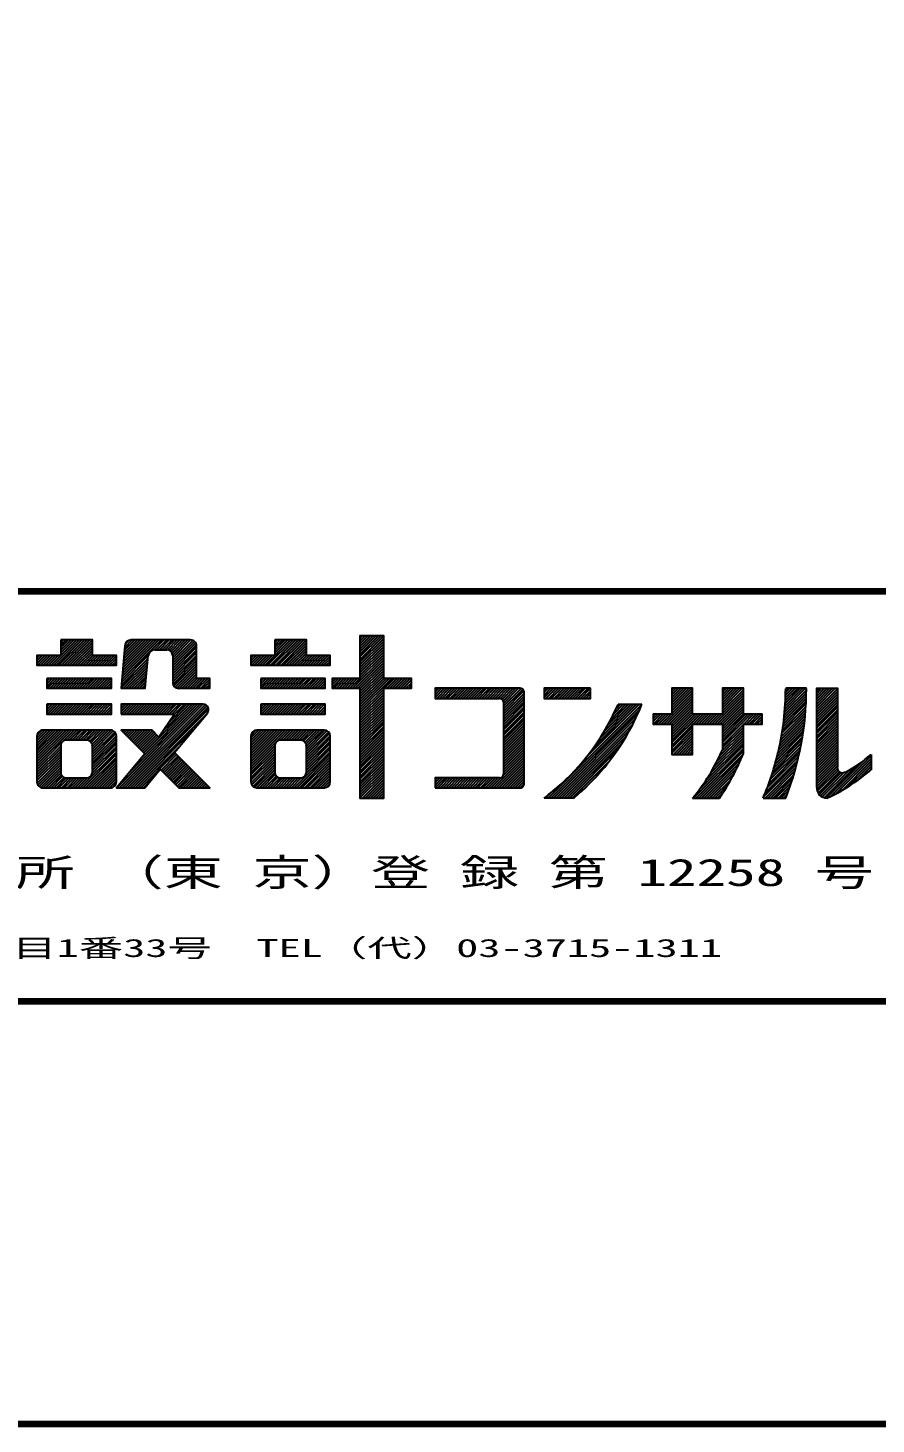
# Model space of a CAD drawing. Header units: millimetres. Extents: x 8300 to 98248, y -10383 to 40000.
# Drawn here: x 85688 to 87042, y 6815 to 9042 of the extents above; entities that cross this region are included whole.
import ezdxf
from ezdxf.enums import TextEntityAlignment as Align

# ---------------------------------------------------------------- set-up
doc = ezdxf.new("R2010")
doc.units = ezdxf.units.MM
doc.header["$LTSCALE"] = 300
doc.layers.add('K他0_その他－１', color=7, linetype='CONTINUOUS')
doc.styles.add('MS Gothic2', font='msgothic.ttc', dxfattribs={"width": 0.6})

# ---------------------------------------------------------------- blocks, each defined once
blk = doc.blocks.new('ZGroup321', base_point=(85632.6, 15724.9))
at = {"layer": 'K他0_その他－１', "color": 150, "linetype": 'Continuous', "lineweight": -3}
for p, q in [((73737.5, 8143.8), (97797.8, 8143.8)), ((85725.3, 8025.2), (85766.2, 8066.1)), ((85729.5, 8025.2), (85770.4, 8066.1)), ((85733.8, 8025.2), (85774.6, 8066.1)), ((85738, 8025.2), (85778.9, 8066.1)), ((85740.7, 8061.8), (85744.9, 8066.1)), ((85740.7, 8057.6), (85749.2, 8066.1)), ((85740.7, 8053.4), (85753.4, 8066.1)), ((85740.7, 8049.1), (85757.7, 8066.1)), ((85740.7, 8044.9), (85761.9, 8066.1)), ((85742.2, 8025.2), (85783.1, 8066.1)), ((85746.5, 8025.2), (85787.4, 8066.1)), ((85750.7, 8025.2), (85791.3, 8065.8)), ((85838.6, 8003), (85901.4, 8065.7)), ((85839, 8007.6), (85897.2, 8065.7)), ((85839.4, 8012.2), (85892.9, 8065.7)), ((85839.8, 8016.8), (85888.7, 8065.7)), ((85840.2, 8021.5), (85884.4, 8065.7)), ((85840.6, 8026.1), (85880.2, 8065.7)), ((85840.9, 8030.7), (85875.9, 8065.7)), ((85841.3, 8035.3), (85871.7, 8065.7)), ((85841.7, 8040), (85867.5, 8065.7)), ((85842.1, 8044.6), (85863.2, 8065.7)), ((85842.5, 8049.2), (85859, 8065.7)), ((85842.9, 8053.8), (85854.7, 8065.7)), ((85843.6, 8058.8), (85850, 8065.2)), ((85948.1, 8065.7), (85853.2, 8065.7)), ((85889.8, 8049.9), (85905.6, 8065.7)), ((85894.1, 8050), (85909.9, 8065.7)), ((85898.4, 8050), (85914.1, 8065.7)), ((85902.6, 8050), (85918.4, 8065.7)), ((85906.9, 8050), (85922.6, 8065.7)), ((85911.1, 8049.9), (85926.9, 8065.7)), ((85914.4, 8049), (85931.1, 8065.7)), ((85916.8, 8047.2), (85935.3, 8065.7)), ((85918.6, 8044.7), (85939.6, 8065.7)), ((85919.5, 8041.4), (85943.8, 8065.7)), ((85919.6, 8037.2), (85948.1, 8065.7)), ((85919.6, 8033), (85951.6, 8065)), ((86066.9, 8025.2), (86107.8, 8066.1)), ((86071.1, 8025.2), (86112, 8066.1)), ((86075.4, 8025.2), (86116.3, 8066.1)), ((86079.6, 8025.2), (86120.5, 8066.1)), ((86082.3, 8061.8), (86086.6, 8066.1)), ((86082.3, 8057.6), (86090.8, 8066.1)), ((86082.3, 8053.4), (86095.1, 8066.1)), ((86082.3, 8049.1), (86099.3, 8066.1)), ((86082.3, 8044.9), (86103.5, 8066.1)), ((86083.9, 8025.2), (86124.8, 8066.1)), ((86088.1, 8025.2), (86129, 8066.1)), ((86092.4, 8025.2), (86133, 8065.8)), ((86218.4, 8034.2), (86256.3, 8072.1)), ((86218.4, 8038.5), (86252.1, 8072.1)), ((86218.4, 8042.7), (86247.8, 8072.1)), ((86218.4, 8046.9), (86243.6, 8072.1)), ((86218.4, 8051.2), (86239.3, 8072.1)), ((86218.4, 8055.4), (86235.1, 8072.1)), ((86218.4, 8059.7), (86230.9, 8072.1)), ((86218.4, 8063.9), (86226.6, 8072.1)), ((86218.4, 8068.2), (86222.4, 8072.1)), ((86218.4, 8030), (86256.3, 8067.8)), ((85755, 8025.2), (85791.3, 8061.6)), ((85759.2, 8025.2), (85791.3, 8057.3)), ((85763.5, 8025.2), (85791.3, 8053.1)), ((85767.7, 8025.2), (85791.3, 8048.8)), ((85771.9, 8025.2), (85791.3, 8044.6)), ((85891.1, 8050), (85910.2, 8050)), ((85919.6, 8028.7), (85954.2, 8063.4)), ((85919.6, 8024.5), (85956.2, 8061.1)), ((85919.6, 8020.2), (85957.3, 8058)), ((85919.6, 8016), (85957.4, 8053.9)), ((85919.6, 8011.8), (85957.4, 8049.6)), ((85919.6, 8007.5), (85957.4, 8045.4)), ((86096.6, 8025.2), (86133, 8061.6)), ((86100.8, 8025.2), (86133, 8057.3)), ((86105.1, 8025.2), (86133, 8053.1)), ((86109.3, 8025.2), (86133, 8048.8)), ((86113.6, 8025.2), (86133, 8044.6)), ((86218.4, 8025.7), (86256.3, 8063.6)), ((86218.4, 8021.5), (86256.3, 8059.4)), ((86218.4, 8017.2), (86256.3, 8055.1)), ((86218.4, 8013), (86256.3, 8050.9)), ((86218.4, 8008.8), (86256.3, 8046.6)), ((86218.4, 8004.5), (86256.3, 8042.4)), ((85702.8, 8028.2), (85715.6, 8041)), ((85702.8, 8032.5), (85711.3, 8041)), ((85702.8, 8036.7), (85707.1, 8041)), ((85702.8, 8040.9), (85702.8, 8041)), ((85704.1, 8025.2), (85719.8, 8041)), ((85708.3, 8025.2), (85724.1, 8041)), ((85712.5, 8025.2), (85728.3, 8041)), ((85716.8, 8025.2), (85732.5, 8041)), ((85721, 8025.2), (85736.8, 8041)), ((85776.2, 8025.2), (85791.9, 8041)), ((85780.4, 8025.2), (85796.2, 8041)), ((85784.7, 8025.2), (85800.4, 8041)), ((85788.9, 8025.2), (85804.7, 8041)), ((85793.2, 8025.2), (85808.9, 8041)), ((85797.4, 8025.2), (85813.2, 8041)), ((85801.6, 8025.2), (85817.4, 8041)), ((85805.9, 8025.2), (85821.6, 8041)), ((85810.1, 8025.2), (85825.9, 8041)), ((85814.4, 8025.2), (85829.6, 8040.4)), ((85818.6, 8025.2), (85829.6, 8036.2)), ((85822.9, 8025.2), (85829.6, 8031.9)), ((85827.1, 8025.2), (85829.6, 8027.7)), ((85837.5, 7989.1), (85879.6, 8031.2)), ((85837.9, 7993.7), (85880.1, 8035.9)), ((85838.3, 7998.3), (85880.6, 8040.6)), ((85841.1, 7988.5), (85879.1, 8026.5)), ((85845.4, 7988.5), (85878.7, 8021.8)), ((85919.6, 8003.3), (85957.4, 8041.1)), ((85919.6, 8040.6), (85919.6, 7997.8)), ((85919.6, 7999), (85957.4, 8036.9)), ((85920, 7995.2), (85957.4, 8032.7)), ((85921.4, 7992.3), (85957.4, 8028.4)), ((85923.5, 7990.2), (85957.4, 8024.2)), ((85926.3, 7988.8), (85957.4, 8019.9)), ((86044.4, 8028.2), (86057.2, 8041)), ((86044.4, 8032.4), (86053, 8041)), ((86044.4, 8036.7), (86048.7, 8041)), ((86044.4, 8040.9), (86044.5, 8041)), ((86045.7, 8025.2), (86061.4, 8041)), ((86049.9, 8025.2), (86065.7, 8041)), ((86054.2, 8025.2), (86069.9, 8041)), ((86058.4, 8025.2), (86074.2, 8041)), ((86062.7, 8025.2), (86078.4, 8041)), ((86117.8, 8025.2), (86133.6, 8041)), ((86122.1, 8025.2), (86137.8, 8041)), ((86126.3, 8025.2), (86142.1, 8041)), ((86130.5, 8025.2), (86146.3, 8041)), ((86134.8, 8025.2), (86150.5, 8041)), ((86139, 8025.2), (86154.8, 8041)), ((86143.3, 8025.2), (86159, 8041)), ((86147.5, 8025.2), (86163.3, 8041)), ((86151.8, 8025.2), (86167.5, 8041)), ((86156, 8025.2), (86170.8, 8040)), ((86160.2, 8025.2), (86170.8, 8035.8)), ((86164.5, 8025.2), (86170.8, 8031.5)), ((86168.7, 8025.2), (86170.8, 8027.3)), ((86206.6, 7988.5), (86256.3, 8038.1)), ((86210.9, 7988.5), (86256.3, 8033.9)), ((86215.1, 7988.5), (86256.3, 8029.7)), ((86218.4, 7987.5), (86256.3, 8025.4)), ((86218.4, 7983.3), (86256.3, 8021.2)), ((85718.6, 8000), (85722.8, 8004.2)), ((85718.6, 7995.7), (85727.1, 8004.2)), ((85718.6, 7991.5), (85731.3, 8004.2)), ((85719.8, 7988.5), (85735.5, 8004.2)), ((85724, 7988.5), (85739.8, 8004.2)), ((85728.3, 7988.5), (85744, 8004.2)), ((85732.5, 7988.5), (85748.3, 8004.2)), ((85736.8, 7988.5), (85752.5, 8004.2)), ((85741, 7988.5), (85756.8, 8004.2)), ((85745.2, 7988.5), (85761, 8004.2)), ((85749.5, 7988.5), (85765.2, 8004.2)), ((85753.7, 7988.5), (85769.5, 8004.2)), ((85758, 7988.5), (85773.7, 8004.2)), ((85762.2, 7988.5), (85778, 8004.2)), ((85766.5, 7988.5), (85782.2, 8004.2)), ((85770.7, 7988.5), (85786.5, 8004.2)), ((85774.9, 7988.5), (85790.7, 8004.2)), ((85779.2, 7988.5), (85794.9, 8004.2)), ((85783.4, 7988.5), (85799.2, 8004.2)), ((85787.7, 7988.5), (85803.4, 8004.2)), ((85791.9, 7988.5), (85807.7, 8004.2)), ((85796.2, 7988.5), (85811.9, 8004.2)), ((85800.4, 7988.5), (85816.1, 8004.2)), ((85804.6, 7988.5), (85820.4, 8004.2)), ((85808.9, 7988.5), (85821.7, 8001.3)), ((85813.1, 7988.5), (85821.7, 7997)), ((85849.6, 7988.5), (85878.2, 8017)), ((85853.9, 7988.5), (85877.7, 8012.3)), ((85858.1, 7988.5), (85877.3, 8007.6)), ((85862.3, 7988.5), (85876.8, 8002.9)), ((85866.6, 7988.5), (85876.3, 7998.2)), ((85930.2, 7988.5), (85957.4, 8015.7)), ((85934.5, 7988.5), (85957.4, 8011.4)), ((85938.7, 7988.5), (85957.4, 8007.2)), ((85942.9, 7988.5), (85958.7, 8004.2)), ((85947.2, 7988.5), (85962.9, 8004.2)), ((85951.4, 7988.5), (85967.2, 8004.2)), ((85955.7, 7988.5), (85971.4, 8004.2)), ((85959.9, 7988.5), (85975.7, 8004.2)), ((85964.2, 7988.5), (85978.8, 8003.1)), ((85968.4, 7988.5), (85978.8, 7998.9)), ((86060.2, 8000), (86064.4, 8004.2)), ((86060.2, 7995.7), (86068.7, 8004.2)), ((86060.2, 7991.5), (86072.9, 8004.2)), ((86061.4, 7988.5), (86077.2, 8004.2)), ((86065.7, 7988.5), (86081.4, 8004.2)), ((86069.9, 7988.5), (86085.7, 8004.2)), ((86074.1, 7988.5), (86089.9, 8004.2)), ((86078.4, 7988.5), (86094.1, 8004.2)), ((86082.6, 7988.5), (86098.4, 8004.2)), ((86086.9, 7988.5), (86102.6, 8004.2)), ((86091.1, 7988.5), (86106.9, 8004.2)), ((86095.4, 7988.5), (86111.1, 8004.2)), ((86099.6, 7988.5), (86115.4, 8004.2)), ((86103.8, 7988.5), (86119.6, 8004.2)), ((86108.1, 7988.5), (86123.8, 8004.2)), ((86112.3, 7988.5), (86128.1, 8004.2)), ((86116.6, 7988.5), (86132.3, 8004.2)), ((86120.8, 7988.5), (86136.6, 8004.2)), ((86125.1, 7988.5), (86140.8, 8004.2)), ((86129.3, 7988.5), (86145.1, 8004.2)), ((86133.5, 7988.5), (86149.3, 8004.2)), ((86137.8, 7988.5), (86153.5, 8004.2)), ((86142, 7988.5), (86157.8, 8004.2)), ((86146.3, 7988.5), (86162, 8004.2)), ((86150.5, 7988.5), (86162.9, 8000.9)), ((86174.2, 7990), (86188.4, 8004.2)), ((86174.2, 7994.2), (86184.2, 8004.2)), ((86174.2, 7998.4), (86180, 8004.2)), ((86174.2, 8002.7), (86175.7, 8004.2)), ((86176.9, 7988.5), (86192.7, 8004.2)), ((86181.2, 7988.5), (86196.9, 8004.2)), ((86185.4, 7988.5), (86201.2, 8004.2)), ((86189.7, 7988.5), (86205.4, 8004.2)), ((86193.9, 7988.5), (86209.7, 8004.2)), ((86198.1, 7988.5), (86213.9, 8004.2)), ((86202.4, 7988.5), (86218.1, 8004.2)), ((86218.4, 7979.1), (86256.3, 8016.9)), ((86218.4, 7974.8), (86256.3, 8012.7)), ((86218.4, 7970.6), (86256.3, 8008.4)), ((86218.4, 7966.3), (86256.3, 8004.2)), ((86218.4, 7962.1), (86260.6, 8004.2)), ((86218.4, 7957.8), (86264.8, 8004.2)), ((86218.4, 7953.6), (86269.1, 8004.2)), ((86257.5, 7988.5), (86273.3, 8004.2)), ((86261.8, 7988.5), (86277.5, 8004.2)), ((86266, 7988.5), (86281.8, 8004.2)), ((86270.3, 7988.5), (86286, 8004.2)), ((86274.5, 7988.5), (86290.3, 8004.2)), ((86278.8, 7988.5), (86294.5, 8004.2)), ((86283, 7988.5), (86298.8, 8004.2)), ((86287.2, 7988.5), (86300.6, 8001.8)), ((86291.5, 7988.5), (86300.6, 7997.5)), ((85817.4, 7988.5), (85821.7, 7992.8)), ((85821.6, 7988.5), (85821.7, 7988.5)), ((85870.8, 7988.5), (85875.8, 7993.5)), ((85875.1, 7988.5), (85875.4, 7988.7)), ((85972.6, 7988.5), (85978.8, 7994.6)), ((85976.9, 7988.5), (85978.8, 7990.4)), ((86154.8, 7988.5), (86162.9, 7996.6)), ((86159, 7988.5), (86162.9, 7992.4)), ((86218.4, 7949.4), (86256.3, 7987.2)), ((86218.4, 7945.1), (86256.3, 7983)), ((86218.4, 7940.9), (86256.3, 7978.8)), ((86295.7, 7988.5), (86300.6, 7993.3)), ((86300, 7988.5), (86300.6, 7989.1)), ((86338.5, 7974.1), (86352.8, 7988.5)), ((86338.5, 7978.3), (86348.6, 7988.5)), ((86338.5, 7982.6), (86344.3, 7988.5)), ((86338.5, 7986.8), (86340.1, 7988.5)), ((86340.9, 7972.3), (86357.1, 7988.5)), ((86345.2, 7972.3), (86361.3, 7988.5)), ((86349.4, 7972.3), (86365.6, 7988.5)), ((86353.7, 7972.3), (86369.8, 7988.5)), ((86357.9, 7972.3), (86374, 7988.5)), ((86362.2, 7972.3), (86378.3, 7988.5)), ((86366.4, 7972.3), (86382.5, 7988.5)), ((86370.6, 7972.3), (86386.8, 7988.5)), ((86374.9, 7972.3), (86391, 7988.5)), ((86379.1, 7972.3), (86395.3, 7988.5)), ((86383.4, 7972.3), (86399.5, 7988.5)), ((86387.6, 7972.3), (86403.7, 7988.5)), ((86391.9, 7972.3), (86408, 7988.5)), ((86396.1, 7972.3), (86412.2, 7988.5)), ((86400.3, 7972.3), (86416.5, 7988.5)), ((86404.6, 7972.3), (86420.7, 7988.5)), ((86408.8, 7972.3), (86425, 7988.5)), ((86413.1, 7972.3), (86429.2, 7988.5)), ((86417.3, 7972.3), (86433.4, 7988.5)), ((86421.6, 7972.3), (86437.7, 7988.5)), ((86425.8, 7972.3), (86441.9, 7988.5)), ((86430, 7972.3), (86446.2, 7988.5)), ((86434.3, 7972.3), (86450.4, 7988.5)), ((86438.5, 7972.3), (86454.7, 7988.5)), ((86442.6, 7972.2), (86458.9, 7988.5)), ((86445.4, 7970.7), (86463.1, 7988.5)), ((86447.2, 7968.2), (86467.4, 7988.5)), ((86447.6, 7964.4), (86471.6, 7988.5)), ((86447.6, 7960.2), (86475.7, 7988.3)), ((86447.6, 7955.9), (86478.5, 7986.8)), ((86447.6, 7951.7), (86480.2, 7984.3)), ((86447.6, 7947.4), (86480.6, 7980.4)), ((86447.6, 7943.2), (86480.6, 7976.2)), ((86480.6, 7836.2), (86480.6, 7982.1)), ((86512.5, 7973.6), (86527.3, 7988.5)), ((86512.5, 7977.8), (86523.1, 7988.5)), ((86512.5, 7982.1), (86518.8, 7988.5)), ((86512.5, 7986.3), (86514.6, 7988.5)), ((86515.4, 7972.3), (86531.6, 7988.5)), ((86519.7, 7972.3), (86535.8, 7988.5)), ((86523.9, 7972.3), (86540, 7988.5)), ((86528.2, 7972.3), (86544.3, 7988.5)), ((86532.4, 7972.3), (86548.5, 7988.5)), ((86536.6, 7972.3), (86552.8, 7988.5)), ((86540.9, 7972.3), (86557, 7988.5)), ((86545.1, 7972.3), (86561.3, 7988.5)), ((86549.4, 7972.3), (86565.5, 7988.5)), ((86553.6, 7972.3), (86569.7, 7988.5)), ((86557.9, 7972.3), (86574, 7988.5)), ((86562.1, 7972.3), (86578.2, 7988.5)), ((86566.3, 7972.3), (86582.5, 7988.5)), ((86570.6, 7972.3), (86586.7, 7988.5)), ((86574.8, 7972.3), (86586.7, 7984.2)), ((86579.1, 7972.3), (86586.7, 7980)), ((86583.3, 7972.3), (86586.7, 7975.7)), ((86703.7, 7931.5), (86749.5, 7977.2)), ((86716.5, 7956.9), (86748, 7988.5)), ((86716.5, 7961.2), (86743.8, 7988.5)), ((86716.5, 7965.4), (86739.5, 7988.5)), ((86716.5, 7969.6), (86735.3, 7988.5)), ((86716.5, 7973.9), (86731, 7988.5)), ((86716.5, 7978.1), (86726.8, 7988.5)), ((86716.5, 7982.4), (86722.6, 7988.5)), ((86716.5, 7986.6), (86718.3, 7988.5)), ((86716.5, 7952.7), (86749.5, 7985.7)), ((86716.5, 7948.4), (86749.5, 7981.4)), ((86784.3, 7931.5), (86830.5, 7977.6)), ((86797.1, 7956.9), (86828.6, 7988.5)), ((86797.1, 7961.2), (86824.4, 7988.5)), ((86797.1, 7965.4), (86820.1, 7988.5)), ((86797.1, 7969.6), (86815.9, 7988.5)), ((86797.1, 7973.9), (86811.6, 7988.5)), ((86797.1, 7978.1), (86807.4, 7988.5)), ((86797.1, 7982.4), (86803.2, 7988.5)), ((86797.1, 7986.6), (86798.9, 7988.5)), ((86797.1, 7952.7), (86830.5, 7986.1)), ((86797.1, 7948.4), (86830.5, 7981.8)), ((86895.4, 7941.2), (86930.8, 7976.7)), ((86895.9, 7946), (86930.9, 7981)), ((86896.3, 7950.6), (86931, 7985.3)), ((86896.7, 7955.3), (86929.9, 7988.5)), ((86897, 7959.8), (86925.6, 7988.5)), ((86897.3, 7964.3), (86921.4, 7988.5)), ((86897.5, 7968.8), (86917.2, 7988.5)), ((86897.7, 7973.2), (86912.9, 7988.5)), ((86897.8, 7977.6), (86908.7, 7988.5)), ((86897.9, 7981.9), (86904.4, 7988.5)), ((86898, 7986.2), (86900.2, 7988.5)), ((86931, 7988.5), (86898, 7988.5)), ((86947.5, 7984.6), (86951.4, 7988.5)), ((86947.5, 7980.3), (86955.6, 7988.5)), ((86947.5, 7976.1), (86959.9, 7988.5)), ((86947.5, 7971.8), (86964.1, 7988.5)), ((86947.5, 7967.6), (86968.3, 7988.5)), ((86947.5, 7963.3), (86972.6, 7988.5)), ((86947.5, 7959.1), (86976.8, 7988.5)), ((86947.5, 7954.9), (86980.5, 7987.9)), ((86947.5, 7950.6), (86980.5, 7983.6)), ((86947.5, 7946.4), (86980.5, 7979.4)), ((86947.5, 7942.1), (86980.5, 7975.1)), ((85718.6, 7958.7), (85722.8, 7963)), ((85718.6, 7954.5), (85727.1, 7963)), ((85718.6, 7950.2), (85731.3, 7963)), ((85719.8, 7947.2), (85735.5, 7963)), ((85724, 7947.2), (85739.8, 7963)), ((85728.3, 7947.2), (85744, 7963)), ((85732.5, 7947.2), (85748.3, 7963)), ((85736.8, 7947.2), (85752.5, 7963)), ((85741, 7947.2), (85756.8, 7963)), ((85745.2, 7947.2), (85761, 7963)), ((85749.5, 7947.2), (85765.2, 7963)), ((85753.7, 7947.2), (85769.5, 7963)), ((85758, 7947.2), (85773.7, 7963)), ((85762.2, 7947.2), (85778, 7963)), ((85766.5, 7947.2), (85782.2, 7963)), ((85770.7, 7947.2), (85786.5, 7963)), ((85774.9, 7947.2), (85790.7, 7963)), ((85779.2, 7947.2), (85794.9, 7963)), ((85783.4, 7947.2), (85799.2, 7963)), ((85787.7, 7947.2), (85803.4, 7963)), ((85791.9, 7947.2), (85807.7, 7963)), ((85796.2, 7947.2), (85811.9, 7963)), ((85800.4, 7947.2), (85816.1, 7963)), ((85804.6, 7947.2), (85820.4, 7963)), ((85808.9, 7947.2), (85821.7, 7960)), ((85813.1, 7947.2), (85821.7, 7955.8)), ((85830.4, 7829.8), (85963.5, 7963)), ((85834.6, 7829.8), (85967.7, 7963)), ((85837.4, 7947.2), (85853.2, 7963)), ((85837.4, 7951.4), (85849, 7963)), ((85837.4, 7955.7), (85844.7, 7963)), ((85837.4, 7959.9), (85840.5, 7963)), ((85838.9, 7829.8), (85971.4, 7962.4)), ((85841.7, 7947.2), (85857.4, 7963)), ((85843.1, 7829.8), (85974.1, 7960.8)), ((85845.9, 7947.2), (85861.7, 7963)), ((85846.9, 7850.6), (85959.3, 7963)), ((85847.4, 7829.8), (85975.9, 7958.4)), ((85850.2, 7947.2), (85865.9, 7963)), ((85851.6, 7829.8), (85976.9, 7955.1)), ((85854.4, 7947.2), (85870.2, 7963)), ((85858.7, 7947.2), (85874.4, 7963)), ((85862.9, 7947.2), (85878.7, 7963)), ((85867.1, 7947.2), (85882.9, 7963)), ((85868.3, 7876.2), (85955, 7963)), ((85871.4, 7947.2), (85887.1, 7963)), ((85873.5, 7885.7), (85950.8, 7963)), ((85875.6, 7947.2), (85891.4, 7963)), ((85879.9, 7947.2), (85895.6, 7963)), ((85884.1, 7947.2), (85899.9, 7963)), ((85888.4, 7947.2), (85904.1, 7963)), ((85892.6, 7947.2), (85908.4, 7963)), ((85896.8, 7947.2), (85912.6, 7963)), ((85901.1, 7947.2), (85916.8, 7963)), ((85903.9, 7920.3), (85946.5, 7963)), ((85905.3, 7947.2), (85921.1, 7963)), ((85909.6, 7947.2), (85925.3, 7963)), ((85912.9, 7933.6), (85942.3, 7963)), ((85913.8, 7947.2), (85929.6, 7963)), ((85918.1, 7947.2), (85933.8, 7963)), ((85922, 7946.9), (85938.1, 7963)), ((86060.2, 7958.7), (86064.4, 7963)), ((86060.2, 7954.5), (86068.7, 7963)), ((86060.2, 7950.2), (86072.9, 7963)), ((86061.4, 7947.2), (86077.2, 7963)), ((86065.7, 7947.2), (86081.4, 7963)), ((86069.9, 7947.2), (86085.7, 7963)), ((86074.1, 7947.2), (86089.9, 7963)), ((86078.4, 7947.2), (86094.1, 7963)), ((86082.6, 7947.2), (86098.4, 7963)), ((86086.9, 7947.2), (86102.6, 7963)), ((86091.1, 7947.2), (86106.9, 7963)), ((86095.4, 7947.2), (86111.1, 7963)), ((86099.6, 7947.2), (86115.4, 7963)), ((86103.8, 7947.2), (86119.6, 7963)), ((86108.1, 7947.2), (86123.8, 7963)), ((86112.3, 7947.2), (86128.1, 7963)), ((86116.6, 7947.2), (86132.3, 7963)), ((86120.8, 7947.2), (86136.6, 7963)), ((86125.1, 7947.2), (86140.8, 7963)), ((86129.3, 7947.2), (86145.1, 7963)), ((86133.5, 7947.2), (86149.3, 7963)), ((86137.8, 7947.2), (86153.5, 7963)), ((86142, 7947.2), (86157.8, 7963)), ((86146.3, 7947.2), (86162, 7963)), ((86150.5, 7947.2), (86162.9, 7959.6)), ((86154.8, 7947.2), (86162.9, 7955.4)), ((86218.4, 7936.6), (86256.3, 7974.5)), ((86218.4, 7932.4), (86256.3, 7970.3)), ((86218.4, 7928.1), (86256.3, 7966)), ((86218.4, 7923.9), (86256.3, 7961.8)), ((86218.4, 7919.7), (86256.3, 7957.5)), ((86218.4, 7915.4), (86256.3, 7953.3)), ((86447.6, 7938.9), (86480.6, 7971.9)), ((86447.6, 7934.7), (86480.6, 7967.7)), ((86447.6, 7966.3), (86447.6, 7852)), ((86447.6, 7930.5), (86480.6, 7963.5)), ((86447.6, 7926.2), (86480.6, 7959.2)), ((86447.6, 7922), (86480.6, 7955)), ((86518.9, 7813.3), (86668.4, 7962.9)), ((86523.1, 7813.3), (86665.5, 7955.7)), ((86579.2, 7877.9), (86664.3, 7963)), ((86592.3, 7895.3), (86660, 7963)), ((86601.3, 7908.5), (86655.8, 7963)), ((86608.4, 7919.8), (86651.6, 7963)), ((86614.2, 7929.8), (86647.3, 7963)), ((86619.2, 7939), (86643.1, 7963)), ((86623.5, 7947.6), (86638.8, 7963)), ((86627.3, 7955.7), (86634.6, 7963)), ((86630.6, 7963), (86668.5, 7963)), ((86708, 7931.5), (86749.5, 7972.9)), ((86712.2, 7931.5), (86749.5, 7968.7)), ((86716.5, 7931.5), (86749.5, 7964.5)), ((86716.5, 7927.2), (86749.5, 7960.2)), ((86716.5, 7923), (86749.5, 7956)), ((86788.6, 7931.5), (86830.5, 7973.3)), ((86792.8, 7931.5), (86830.5, 7969.1)), ((86797.1, 7931.5), (86830.5, 7964.8)), ((86797.1, 7927.2), (86830.5, 7960.6)), ((86797.1, 7923), (86830.5, 7956.4)), ((86892, 7916.7), (86929.8, 7954.4)), ((86892.9, 7921.7), (86930.1, 7959)), ((86893.6, 7926.7), (86930.4, 7963.5)), ((86894.3, 7931.6), (86930.6, 7967.9)), ((86894.9, 7936.5), (86930.7, 7972.3)), ((86947.5, 7937.9), (86980.5, 7970.9)), ((86947.5, 7933.6), (86980.5, 7966.6)), ((86947.5, 7929.4), (86980.5, 7962.4)), ((86947.5, 7925.2), (86980.5, 7958.2)), ((86947.5, 7920.9), (86980.5, 7953.9)), ((85817.4, 7947.2), (85821.7, 7951.5)), ((85821.6, 7947.2), (85821.7, 7947.3)), ((85855.8, 7829.8), (85975, 7949)), ((86159, 7947.2), (86162.9, 7951.2)), ((86218.4, 7911.2), (86256.3, 7949.1)), ((86218.4, 7906.9), (86256.3, 7944.8)), ((86218.4, 7902.7), (86256.3, 7940.6)), ((86218.4, 7898.4), (86256.3, 7936.3)), ((86218.4, 7894.2), (86256.3, 7932.1)), ((86447.6, 7917.7), (86480.6, 7950.7)), ((86447.6, 7913.5), (86480.6, 7946.5)), ((86447.6, 7909.2), (86480.6, 7942.2)), ((86447.6, 7905), (86480.6, 7938)), ((86447.6, 7900.8), (86480.6, 7933.8)), ((86527.4, 7813.3), (86662.2, 7948.1)), ((86531.6, 7813.3), (86658.5, 7940.2)), ((86535.9, 7813.3), (86654.4, 7931.9)), ((86686.5, 7935.4), (86698.3, 7947.2)), ((86686.5, 7939.6), (86694, 7947.2)), ((86686.5, 7943.9), (86689.8, 7947.2)), ((86686.8, 7931.5), (86702.5, 7947.2)), ((86691, 7931.5), (86706.8, 7947.2)), ((86695.2, 7931.5), (86711, 7947.2)), ((86699.5, 7931.5), (86715.2, 7947.2)), ((86716.5, 7918.7), (86749.5, 7951.7)), ((86716.5, 7914.5), (86749.5, 7947.5)), ((86716.5, 7901.8), (86761.9, 7947.2)), ((86716.5, 7906), (86757.7, 7947.2)), ((86716.5, 7910.2), (86753.4, 7947.2)), ((86716.5, 7897.5), (86749.5, 7930.5)), ((86750.4, 7931.5), (86766.2, 7947.2)), ((86754.6, 7931.5), (86770.4, 7947.2)), ((86758.9, 7931.5), (86774.6, 7947.2)), ((86763.1, 7931.5), (86778.9, 7947.2)), ((86767.4, 7931.5), (86783.1, 7947.2)), ((86771.6, 7931.5), (86787.4, 7947.2)), ((86775.9, 7931.5), (86791.6, 7947.2)), ((86780.1, 7931.5), (86795.9, 7947.2)), ((86797.1, 7918.7), (86830.5, 7952.1)), ((86797.1, 7914.5), (86830.5, 7947.9)), ((86797.1, 7910.2), (86834, 7947.2)), ((86797.1, 7906), (86838.3, 7947.2)), ((86797.1, 7901.8), (86842.5, 7947.2)), ((86797.1, 7931.5), (86797.1, 7890.2)), ((86797.1, 7897.5), (86830.5, 7930.9)), ((86831, 7931.5), (86846.8, 7947.2)), ((86835.3, 7931.5), (86851, 7947.2)), ((86839.5, 7931.5), (86855.3, 7947.2)), ((86843.7, 7931.5), (86859.5, 7947.2)), ((86848, 7931.5), (86860.5, 7943.9)), ((86852.2, 7931.5), (86860.5, 7939.7)), ((86856.5, 7931.5), (86860.5, 7935.4)), ((86886.9, 7890.3), (86927.6, 7931)), ((86888.1, 7895.7), (86928.2, 7935.8)), ((86889.2, 7901.1), (86928.6, 7940.5)), ((86890.2, 7906.4), (86929.1, 7945.2)), ((86891.2, 7911.6), (86929.5, 7949.9)), ((86947.5, 7916.7), (86980.5, 7949.7)), ((86947.5, 7912.4), (86980.5, 7945.4)), ((86947.5, 7908.2), (86980.5, 7941.2)), ((86947.5, 7903.9), (86980.5, 7936.9)), ((86947.5, 7899.7), (86980.5, 7932.7)), ((85702.8, 7866.7), (85757.8, 7921.7)), ((85702.8, 7871), (85753.5, 7921.7)), ((85702.8, 7875.2), (85749.3, 7921.7)), ((85702.8, 7879.5), (85745, 7921.7)), ((85702.8, 7883.7), (85740.8, 7921.7)), ((85702.8, 7888), (85736.6, 7921.7)), ((85702.8, 7892.2), (85732.3, 7921.7)), ((85702.8, 7896.4), (85728.1, 7921.7)), ((85702.8, 7900.7), (85723.8, 7921.7)), ((85702.8, 7904.9), (85719.6, 7921.7)), ((85702.8, 7909.2), (85715.4, 7921.7)), ((85702.8, 7912.3), (85702.8, 7839.2)), ((85702.9, 7913.5), (85711, 7921.6)), ((85819.8, 7921.7), (85712.6, 7921.7)), ((85744.3, 7903.9), (85762, 7921.7)), ((85750.5, 7906), (85766.3, 7921.7)), ((85754.8, 7906), (85770.5, 7921.7)), ((85759, 7906), (85774.7, 7921.7)), ((85763.2, 7906), (85779, 7921.7)), ((85767.5, 7906), (85783.2, 7921.7)), ((85771.7, 7906), (85787.5, 7921.7)), ((85776, 7906), (85791.7, 7921.7)), ((85780.2, 7906), (85796, 7921.7)), ((85784.2, 7905.7), (85800.2, 7921.7)), ((85787.1, 7904.4), (85804.4, 7921.7)), ((85789.3, 7902.4), (85808.7, 7921.7)), ((85790.8, 7899.6), (85812.9, 7921.7)), ((85791.3, 7895.8), (85817.2, 7921.7)), ((85791.3, 7891.6), (85821.4, 7921.6)), ((85791.3, 7887.4), (85824.6, 7920.6)), ((85791.3, 7883.1), (85827, 7918.8)), ((85791.3, 7878.9), (85828.7, 7916.3)), ((85791.3, 7874.6), (85829.6, 7912.9)), ((85791.3, 7870.4), (85829.6, 7908.6)), ((85829.6, 7839.2), (85829.6, 7912.3)), ((85839.5, 7919.6), (85841.6, 7921.7)), ((85841.7, 7917.5), (85845.9, 7921.7)), ((85843.8, 7915.4), (85850.1, 7921.7)), ((85845.9, 7913.2), (85854.4, 7921.7)), ((85848, 7911.1), (85858.6, 7921.7)), ((85850.2, 7909), (85862.9, 7921.7)), ((85852.3, 7906.9), (85867.1, 7921.7)), ((85854.4, 7904.8), (85871.3, 7921.7)), ((85856.5, 7902.6), (85875.6, 7921.7)), ((85858.6, 7900.5), (85879.8, 7921.7)), ((85860.1, 7829.8), (85952.8, 7922.6)), ((85860.8, 7898.4), (85884.1, 7921.7)), ((85862.9, 7896.3), (85887.4, 7920.8)), ((85865, 7894.2), (85889.6, 7918.7)), ((85867.1, 7892), (85891.7, 7916.6)), ((85869.2, 7889.9), (85893.8, 7914.5)), ((85871.4, 7887.8), (85895.9, 7912.3)), ((86044.4, 7862.9), (86103.3, 7921.7)), ((86044.4, 7867.1), (86099, 7921.7)), ((86044.4, 7871.4), (86094.8, 7921.7)), ((86044.4, 7875.6), (86090.5, 7921.7)), ((86044.4, 7879.9), (86086.3, 7921.7)), ((86044.4, 7884.1), (86082.1, 7921.7)), ((86044.4, 7888.3), (86077.8, 7921.7)), ((86044.4, 7892.6), (86073.6, 7921.7)), ((86044.4, 7896.8), (86069.3, 7921.7)), ((86044.4, 7901.1), (86065.1, 7921.7)), ((86044.4, 7905.3), (86060.8, 7921.7)), ((86044.4, 7909.6), (86056.6, 7921.7)), ((86044.4, 7912.3), (86044.4, 7839.2)), ((86044.6, 7913.9), (86052.2, 7921.6)), ((86161.5, 7921.7), (86053.8, 7921.7)), ((86091.8, 7906), (86107.5, 7921.7)), ((86096, 7906), (86111.8, 7921.7)), ((86100.2, 7906), (86116, 7921.7)), ((86104.5, 7906), (86120.2, 7921.7)), ((86108.7, 7906), (86124.5, 7921.7)), ((86113, 7906), (86128.7, 7921.7)), ((86117.2, 7906), (86133, 7921.7)), ((86121.5, 7906), (86137.2, 7921.7)), ((86125.5, 7905.8), (86141.5, 7921.7)), ((86128.5, 7904.5), (86145.7, 7921.7)), ((86130.8, 7902.6), (86149.9, 7921.7)), ((86132.4, 7899.9), (86154.2, 7921.7)), ((86133, 7896.2), (86158.4, 7921.7)), ((86133, 7892), (86162.6, 7921.6)), ((86133, 7887.7), (86165.8, 7920.6)), ((86133, 7883.5), (86168.2, 7918.8)), ((86133, 7879.3), (86170, 7916.3)), ((86133, 7875), (86170.8, 7912.9)), ((86133, 7870.8), (86170.8, 7908.7)), ((86170.8, 7839.2), (86170.8, 7912.3)), ((86218.4, 7890), (86256.3, 7927.8)), ((86218.4, 7885.7), (86256.3, 7923.6)), ((86218.4, 7881.5), (86256.3, 7919.4)), ((86218.4, 7877.2), (86256.3, 7915.1)), ((86218.4, 7873), (86256.3, 7910.9)), ((86447.6, 7896.5), (86480.6, 7929.5)), ((86447.6, 7892.3), (86480.6, 7925.3)), ((86447.6, 7888), (86480.6, 7921)), ((86447.6, 7883.8), (86480.6, 7916.8)), ((86447.6, 7879.5), (86480.6, 7912.6)), ((86447.6, 7875.3), (86480.6, 7908.3)), ((86540.1, 7813.3), (86649.7, 7922.9)), ((86544.4, 7813.3), (86644.2, 7913.2)), ((86716.5, 7893.3), (86749.5, 7926.3)), ((86716.5, 7889), (86749.5, 7922)), ((86716.5, 7884.8), (86749.5, 7917.8)), ((86719, 7883.1), (86749.5, 7913.5)), ((86723.2, 7883.1), (86749.5, 7909.3)), ((86783.3, 7862.6), (86830.5, 7909.7)), ((86788.3, 7871.7), (86830.5, 7913.9)), ((86792.5, 7880.2), (86830.5, 7918.2)), ((86796.1, 7888.1), (86830.5, 7922.4)), ((86797.1, 7893.3), (86830.5, 7926.7)), ((86881.1, 7867.6), (86924.8, 7911.3)), ((86882.7, 7873.4), (86925.6, 7916.3)), ((86884.2, 7879.1), (86926.3, 7921.3)), ((86885.6, 7884.7), (86927, 7926.2)), ((86947.5, 7895.5), (86980.5, 7928.5)), ((86947.5, 7891.2), (86980.5, 7924.2)), ((86947.5, 7887), (86980.5, 7920)), ((86947.5, 7882.7), (86980.5, 7915.7)), ((86947.5, 7878.5), (86980.5, 7911.5)), ((85702.8, 7862.5), (85742.7, 7902.4)), ((85702.8, 7858.3), (85740.7, 7896.1)), ((85702.8, 7854), (85740.7, 7891.9)), ((85702.8, 7849.8), (85740.7, 7887.7)), ((85740.7, 7896.6), (85740.7, 7855)), ((85781.9, 7906), (85750.4, 7906)), ((85772, 7829.8), (85829.6, 7887.4)), ((85791.2, 7853.3), (85829.6, 7891.7)), ((85791.3, 7866.2), (85829.6, 7904.4)), ((85791.3, 7861.9), (85829.6, 7900.2)), ((85791.3, 7855), (85791.3, 7896.6)), ((85791.3, 7857.7), (85829.6, 7895.9)), ((85864.3, 7829.8), (85930.7, 7896.2)), ((86044.4, 7858.6), (86082.3, 7896.5)), ((86044.4, 7854.4), (86082.3, 7892.3)), ((86044.4, 7850.2), (86082.3, 7888)), ((86082.3, 7896.6), (86082.3, 7855)), ((86123.6, 7906), (86091.7, 7906)), ((86113.2, 7829.8), (86170.8, 7887.4)), ((86132.9, 7853.7), (86170.8, 7891.7)), ((86133, 7866.5), (86170.8, 7904.4)), ((86133, 7862.3), (86170.8, 7900.2)), ((86133, 7855), (86133, 7896.6)), ((86133, 7858), (86170.8, 7895.9)), ((86218.4, 7868.7), (86256.3, 7906.6)), ((86218.4, 7864.5), (86256.3, 7902.4)), ((86218.4, 7860.3), (86256.3, 7898.1)), ((86218.4, 7856), (86256.3, 7893.9)), ((86218.4, 7851.8), (86256.3, 7889.7)), ((86447.6, 7871.1), (86480.6, 7904.1)), ((86447.6, 7866.8), (86480.6, 7899.8)), ((86447.6, 7862.6), (86480.6, 7895.6)), ((86447.6, 7858.3), (86480.6, 7891.3)), ((86447.6, 7854.1), (86480.6, 7887.1)), ((86548.6, 7813.3), (86637.8, 7902.5)), ((86552.8, 7813.3), (86629.7, 7890.2)), ((86727.5, 7883.1), (86749.5, 7905.1)), ((86731.7, 7883.1), (86749.5, 7900.8)), ((86736, 7883.1), (86749.5, 7896.6)), ((86740.2, 7883.1), (86749.5, 7892.3)), ((86744.5, 7883.1), (86749.5, 7888.1)), ((86751.1, 7813.3), (86830.5, 7892.7)), ((86755.3, 7813.3), (86830.5, 7888.5)), ((86759.5, 7826), (86830.5, 7897)), ((86769.9, 7840.7), (86830.5, 7901.2)), ((86777.4, 7852.4), (86830.5, 7905.4)), ((86873.4, 7842.9), (86921, 7890.4)), ((86875.6, 7849.3), (86922, 7895.8)), ((86877.6, 7855.5), (86923, 7901)), ((86879.4, 7861.6), (86924, 7906.2)), ((86947.5, 7874.2), (86980.5, 7907.2)), ((86947.5, 7870), (86980.5, 7903)), ((86947.5, 7865.8), (86980.5, 7898.8)), ((86947.5, 7861.5), (86980.5, 7894.5)), ((86947.5, 7857.3), (86980.5, 7890.3)), ((86947.5, 7853), (86980.5, 7886)), ((85702.8, 7845.5), (85740.7, 7883.4)), ((85702.8, 7841.3), (85740.7, 7879.2)), ((85703, 7837.3), (85740.7, 7874.9)), ((85704.2, 7834.2), (85740.7, 7870.7)), ((85706.2, 7832), (85740.7, 7866.4)), ((85776.2, 7829.8), (85829.6, 7883.2)), ((85780.5, 7829.8), (85829.6, 7878.9)), ((85784.7, 7829.8), (85829.6, 7874.7)), ((85788.9, 7829.8), (85829.6, 7870.5)), ((85793.2, 7829.8), (85829.6, 7866.2)), ((85868.6, 7829.8), (85923.5, 7884.8)), ((85901.1, 7858.1), (85925.6, 7882.7)), ((85903.2, 7856), (85927.8, 7880.5)), ((85905.3, 7853.8), (85929.9, 7878.4)), ((85907.4, 7851.7), (85932, 7876.3)), ((85909.6, 7849.6), (85934.2, 7874.2)), ((85911.7, 7847.5), (85936.3, 7872.1)), ((85913.8, 7845.4), (85938.4, 7870)), ((85915.9, 7843.2), (85940.5, 7867.9)), ((85918, 7841.1), (85942.7, 7865.7)), ((85920.2, 7839), (85944.8, 7863.6)), ((86044.4, 7845.9), (86082.3, 7883.8)), ((86044.4, 7841.7), (86082.3, 7879.5)), ((86044.6, 7837.6), (86082.3, 7875.3)), ((86045.7, 7834.5), (86082.3, 7871.1)), ((86047.7, 7832.1), (86082.3, 7866.8)), ((86117.5, 7829.8), (86170.8, 7883.2)), ((86121.7, 7829.8), (86170.8, 7879)), ((86125.9, 7829.8), (86170.8, 7874.7)), ((86130.2, 7829.8), (86170.8, 7870.5)), ((86134.4, 7829.8), (86170.8, 7866.2)), ((86218.4, 7847.5), (86256.3, 7885.4)), ((86218.4, 7843.3), (86256.3, 7881.2)), ((86218.4, 7839), (86256.3, 7876.9)), ((86218.4, 7834.8), (86256.3, 7872.7)), ((86218.4, 7830.6), (86256.3, 7868.4)), ((86218.4, 7826.3), (86256.3, 7864.2)), ((86431.8, 7829.8), (86480.6, 7878.6)), ((86436, 7829.8), (86480.6, 7874.4)), ((86440.3, 7829.8), (86480.6, 7870.1)), ((86444.5, 7829.8), (86480.6, 7865.9)), ((86447, 7849.3), (86480.6, 7882.9)), ((86557.1, 7813.3), (86618.7, 7875)), ((86748.7, 7883.1), (86749.5, 7883.8)), ((86759.6, 7813.3), (86830.5, 7884.2)), ((86763.8, 7813.3), (86827.5, 7877)), ((86768, 7813.3), (86824.2, 7869.5)), ((86862.8, 7815.3), (86915.8, 7868.3)), ((86865.8, 7822.5), (86917.2, 7874)), ((86868.5, 7829.5), (86918.6, 7879.6)), ((86871.1, 7836.3), (86919.8, 7885)), ((86947.5, 7848.8), (86980.5, 7881.8)), ((86947.5, 7844.5), (86980.5, 7877.5)), ((86947.5, 7840.3), (86980.5, 7873.3)), ((86947.5, 7836.1), (86980.5, 7869.1)), ((86947.5, 7831.8), (86980.5, 7864.8)), ((86959.3, 7814), (87008.8, 7863.4)), ((86962.9, 7813.4), (87023.9, 7874.3)), ((86970, 7816.2), (87034.5, 7880.6)), ((86978.6, 7820.5), (87034.5, 7876.4)), ((86988.1, 7825.7), (87034.5, 7872.2)), ((86998.8, 7832.3), (87034.5, 7867.9)), ((87011.8, 7841), (87034.5, 7863.7)), ((87034.5, 7883.1), (87034.5, 7858.7)), ((85708.9, 7830.4), (85740.7, 7862.2)), ((85712.6, 7829.8), (85740.7, 7858)), ((85716.8, 7829.8), (85740.8, 7853.8)), ((85721.1, 7829.8), (85741.8, 7850.6)), ((85725.3, 7829.8), (85743.6, 7848.1)), ((85729.5, 7829.8), (85746.1, 7846.4)), ((85733.8, 7829.8), (85749.5, 7845.6)), ((85738, 7829.8), (85753.8, 7845.6)), ((85742.3, 7829.8), (85758, 7845.6)), ((85746.5, 7829.8), (85762.3, 7845.6)), ((85750.4, 7845.6), (85781.9, 7845.6)), ((85750.8, 7829.8), (85766.5, 7845.6)), ((85755, 7829.8), (85770.7, 7845.6)), ((85759.2, 7829.8), (85775, 7845.6)), ((85763.5, 7829.8), (85779.2, 7845.6)), ((85767.7, 7829.8), (85783.6, 7845.7)), ((85797.4, 7829.8), (85829.6, 7862)), ((85801.7, 7829.8), (85829.6, 7857.7)), ((85805.9, 7829.8), (85829.6, 7853.5)), ((85810.2, 7829.8), (85829.6, 7849.2)), ((85814.4, 7829.8), (85829.6, 7845)), ((85872.8, 7829.8), (85885.8, 7842.8)), ((85922.3, 7836.9), (85946.9, 7861.5)), ((85924.4, 7834.8), (85949.1, 7859.4)), ((85926.5, 7832.6), (85951.2, 7857.3)), ((85928.6, 7830.5), (85953.3, 7855.2)), ((85932.2, 7829.8), (85955.4, 7853.1)), ((85936.4, 7829.8), (85957.6, 7850.9)), ((85940.7, 7829.8), (85959.7, 7848.8)), ((85944.9, 7829.8), (85961.8, 7846.7)), ((85949.2, 7829.8), (85963.9, 7844.6)), ((85953.4, 7829.8), (85966.1, 7842.5)), ((86050.3, 7830.5), (86082.3, 7862.6)), ((86053.8, 7829.8), (86082.3, 7858.3)), ((86058.1, 7829.8), (86082.4, 7854.1)), ((86062.3, 7829.8), (86083.3, 7850.8)), ((86066.5, 7829.8), (86085.1, 7848.3)), ((86070.8, 7829.8), (86087.5, 7846.6)), ((86075, 7829.8), (86090.8, 7845.6)), ((86079.3, 7829.8), (86095, 7845.6)), ((86083.5, 7829.8), (86099.3, 7845.6)), ((86087.8, 7829.8), (86103.5, 7845.6)), ((86091.7, 7845.6), (86123.6, 7845.6)), ((86092, 7829.8), (86107.8, 7845.6)), ((86096.2, 7829.8), (86112, 7845.6)), ((86100.5, 7829.8), (86116.2, 7845.6)), ((86104.7, 7829.8), (86120.5, 7845.6)), ((86109, 7829.8), (86124.8, 7845.7)), ((86138.7, 7829.8), (86170.8, 7862)), ((86142.9, 7829.8), (86170.8, 7857.7)), ((86147.2, 7829.8), (86170.8, 7853.5)), ((86151.4, 7829.8), (86170.8, 7849.3)), ((86155.6, 7829.8), (86170.8, 7845)), ((86218.4, 7822.1), (86256.3, 7860)), ((86218.4, 7817.8), (86256.3, 7855.7)), ((86218.4, 7813.6), (86256.3, 7851.5)), ((86222.4, 7813.3), (86256.3, 7847.2)), ((86226.7, 7813.3), (86256.3, 7843)), ((86338.5, 7829.8), (86354.2, 7845.6)), ((86338.5, 7834.1), (86350, 7845.6)), ((86338.5, 7838.3), (86345.7, 7845.6)), ((86338.5, 7842.6), (86341.5, 7845.6)), ((86342.7, 7829.8), (86358.4, 7845.6)), ((86346.9, 7829.8), (86362.7, 7845.6)), ((86351.2, 7829.8), (86366.9, 7845.6)), ((86355.4, 7829.8), (86371.2, 7845.6)), ((86359.7, 7829.8), (86375.4, 7845.6)), ((86363.9, 7829.8), (86379.7, 7845.6)), ((86368.2, 7829.8), (86383.9, 7845.6)), ((86372.4, 7829.8), (86388.1, 7845.6)), ((86376.6, 7829.8), (86392.4, 7845.6)), ((86380.9, 7829.8), (86396.6, 7845.6)), ((86385.1, 7829.8), (86400.9, 7845.6)), ((86389.4, 7829.8), (86405.1, 7845.6)), ((86393.6, 7829.8), (86409.4, 7845.6)), ((86397.9, 7829.8), (86413.6, 7845.6)), ((86402.1, 7829.8), (86417.8, 7845.6)), ((86406.3, 7829.8), (86422.1, 7845.6)), ((86410.6, 7829.8), (86426.3, 7845.6)), ((86414.8, 7829.8), (86430.6, 7845.6)), ((86419.1, 7829.8), (86434.8, 7845.6)), ((86423.3, 7829.8), (86439.1, 7845.6)), ((86427.5, 7829.8), (86443.9, 7846.2)), ((86448.8, 7829.8), (86480.6, 7861.6)), ((86453, 7829.8), (86480.6, 7857.4)), ((86457.2, 7829.8), (86480.6, 7853.2)), ((86461.5, 7829.8), (86480.6, 7848.9)), ((86465.7, 7829.8), (86480.6, 7844.7)), ((86571.9, 7823.9), (86598, 7850)), ((86772.3, 7813.3), (86820.4, 7861.5)), ((86776.5, 7813.3), (86816.2, 7853)), ((86780.8, 7813.3), (86811.3, 7843.8)), ((86865.1, 7813.3), (86914.3, 7862.5)), ((86869.3, 7813.3), (86912.6, 7856.6)), ((86873.6, 7813.3), (86910.9, 7850.6)), ((86877.8, 7813.3), (86909, 7844.5)), ((86947.6, 7827.7), (86980.6, 7860.7)), ((86948.4, 7824.3), (86981.8, 7857.6)), ((86949.8, 7821.4), (86983.8, 7855.5)), ((86951.6, 7818.9), (86986.7, 7854.1)), ((86953.7, 7816.9), (86991.1, 7854.2)), ((86956.3, 7815.2), (86997.5, 7856.4)), ((86992.1, 7854.6), (86994.3, 7854.6)), ((87030, 7854.9), (87034.5, 7859.4)), ((85712.6, 7829.8), (85819.8, 7829.8)), ((85818.6, 7829.8), (85829.6, 7840.8)), ((85823.5, 7830.4), (85829, 7835.9)), ((85957.7, 7829.8), (85968.2, 7840.4)), ((85961.9, 7829.8), (85970.3, 7838.3)), ((85966.1, 7829.8), (85972.5, 7836.1)), ((85970.4, 7829.8), (85974.6, 7834)), ((85974.6, 7829.8), (85976.7, 7831.9)), ((86053.8, 7829.8), (86161.5, 7829.8)), ((86159.9, 7829.8), (86170.8, 7840.8)), ((86164.7, 7830.4), (86170.2, 7835.9)), ((86230.9, 7813.3), (86256.3, 7838.7)), ((86235.2, 7813.3), (86256.3, 7834.5)), ((86239.4, 7813.3), (86256.3, 7830.3)), ((86243.6, 7813.3), (86256.3, 7826)), ((86247.9, 7813.3), (86256.3, 7821.8)), ((86338.5, 7829.8), (86474.2, 7829.8)), ((86470, 7829.8), (86480.6, 7840.4)), ((86474.2, 7829.8), (86480.6, 7836.2)), ((86514.7, 7813.3), (86523.3, 7822)), ((86785, 7813.3), (86805.5, 7833.8)), ((86789.3, 7813.3), (86798.4, 7822.4)), ((86882, 7813.3), (86907, 7838.3)), ((86886.3, 7813.3), (86904.8, 7831.8)), ((86890.5, 7813.3), (86902.5, 7825.3)), ((86252.1, 7813.3), (86256.3, 7817.5)), ((86559.7, 7813.3), (86512.5, 7813.3)), ((86749.5, 7813.3), (86792.2, 7813.3)), ((86862, 7813.3), (86898, 7813.3)), ((86894.8, 7813.3), (86900, 7818.5))]:
    blk.add_line(p, q, dxfattribs=at)
for points in [[(73017.5, 24635), (98247.8, 24635), (98247.8, 6814.8), (73017.5, 6814.8)], [(97797.8, 23960), (73737.5, 23960), (73737.5, 7489.8), (97797.8, 7489.8)], [(85740.7, 8066.1), (85740.7, 8041), (85702.8, 8041), (85702.8, 8025.2), (85829.6, 8025.2), (85829.6, 8041), (85791.3, 8041), (85791.3, 8066.1)], [(86082.3, 8066.1), (86082.3, 8041), (86044.4, 8041), (86044.4, 8025.2), (86170.8, 8025.2), (86170.8, 8041), (86133, 8041), (86133, 8066.1)], [(86256.3, 8004.2), (86256.3, 8072.1), (86218.4, 8072.1), (86218.4, 8004.2), (86174.2, 8004.2), (86174.2, 7988.5), (86218.4, 7988.5), (86218.4, 7813.3), (86256.3, 7813.3), (86256.3, 7988.5), (86300.6, 7988.5), (86300.6, 8004.2)], [(85718.6, 8004.2), (85718.6, 7988.5), (85821.7, 7988.5), (85821.7, 8004.2)], [(86060.2, 8004.2), (86060.2, 7988.5), (86162.9, 7988.5), (86162.9, 8004.2)], [(86586.7, 7988.5), (86512.5, 7988.5), (86512.5, 7972.3), (86586.7, 7972.3)], [(85718.6, 7963), (85718.6, 7947.2), (85821.7, 7947.2), (85821.7, 7963)], [(86060.2, 7963), (86060.2, 7947.2), (86162.9, 7947.2), (86162.9, 7963)]]:
    blk.add_lwpolyline(points, close=True, dxfattribs=at)
for points in [[(85843.1, 8056.3), (85837.4, 7988.5), (85875.3, 7988.5), (85880.6, 8040.6)], [(85929.3, 7988.5), (85978.8, 7988.5), (85978.8, 8004.2), (85957.4, 8004.2), (85957.4, 8056.3)], [(86474.2, 7988.5), (86338.5, 7988.5), (86338.5, 7972.3), (86441.2, 7972.3)], [(86830.5, 7884.2), (86830.5, 7931.5), (86860.5, 7931.5), (86860.5, 7947.2), (86830.5, 7947.2), (86830.5, 7988.5), (86797.1, 7988.5), (86797.1, 7947.2), (86749.5, 7947.2), (86749.5, 7988.5), (86716.5, 7988.5), (86716.5, 7947.2), (86686.5, 7947.2), (86686.5, 7931.5), (86716.5, 7931.5), (86716.5, 7883.1), (86749.5, 7883.1), (86749.5, 7931.5), (86797.1, 7931.5)], [(86947.5, 7830.2), (86947.5, 7988.5), (86980.5, 7988.5), (86980.5, 7862.5)], [(85968.3, 7963), (85837.4, 7963), (85837.4, 7947.2)], [(85837.4, 7947.2), (85922.2, 7947.2), (85897.4, 7910.8), (85886.6, 7921.7), (85837.4, 7921.7), (85874.9, 7884.2), (85829.6, 7829.8), (85874.9, 7829.8), (85899.7, 7859.5), (85929.3, 7829.8), (85978.8, 7829.8), (85922.2, 7886.1), (85975.1, 7949.1)], [(86441.2, 7845.6), (86338.5, 7845.6), (86338.5, 7829.8)]]:
    blk.add_lwpolyline(points, dxfattribs=at)
for centre, radius, start, end in [((85853.2, 8055.6), 10.1, 89.8332, 175.7428), ((85948.1, 8056.3), 9.37, 0.0009, 90.001), ((85891.1, 8039.4), 10.6, 89.965, 173.5574), ((85910.2, 8040.6), 9.38, 359.999, 89.9991), ((85928.9, 7997.8), 9.38, 179.9532, 272.2915), ((86474.2, 7982.1), 6.37, 359.9352, 89.9353), ((86455.1, 7988.8), 442.9, 346.8347, 359.952), ((86454.9, 7987.5), 476.1, 338.5419, 0.1151), ((85968.4, 7954.4), 8.55, 321.5052, 90.3994), ((86441.2, 7966), 6.37, 3.3049, 90.0318), ((86287.4, 8112.1), 374.2, 312.5791, 336.5067), ((86320, 8101.9), 375.1, 309.7167, 338.2628), ((85712.2, 7912.3), 9.38, 87.7075, 180.0458), ((85820.2, 7912.3), 9.38, 359.963, 92.3013), ((86053.8, 7912.3), 9.38, 90, 180), ((86161.5, 7912.3), 9.38, 360, 90), ((85750.1, 7896.6), 9.37, 87.7173, 180.0556), ((85781.9, 7896.6), 9.38, 359.999, 89.9991), ((86091.7, 7896.6), 9.37, 90.01, 180.0101), ((86123.6, 7896.6), 9.38, 359.999, 89.9991), ((86502.9, 8019.2), 321.2, 320.1383, 336.3208), ((86461.9, 7985.2), 435.4, 336.7499, 347.0937), ((86503.8, 8014.8), 351.8, 325.0728, 338.2176), ((86877.7, 8061.3), 237.3, 299.4221, 311.3285), ((85750.1, 7854.9), 9.37, 179.9444, 272.2827), ((85781.9, 7855), 9.38, 270.0009, 0.001), ((86091.7, 7855), 9.37, 179.9899, 269.99), ((86123.6, 7855), 9.38, 270.0009, 0.001), ((86441.2, 7851.9), 6.37, 270.0701, 0.0702), ((86843.4, 8076.8), 289.8, 294.5816, 305.9313), ((86988.7, 7862.1), 8.24, 177.5323, 294.17), ((86828.6, 8099.1), 316.5, 305.7393, 310.5762), ((85712.2, 7839.2), 9.38, 179.9542, 272.2925), ((85820.2, 7839.2), 9.38, 267.6987, 0.037), ((86053.8, 7839.2), 9.38, 180, 270), ((86161.5, 7839.2), 9.38, 270, 0), ((86474.2, 7836.2), 6.37, 270.0674, 0.0675), ((86112.2, 8325.8), 650.3, 307.9871, 311.2018), ((86964, 7829.8), 16.5, 178.6977, 270.0148)]:
    blk.add_arc(centre, radius, start, end, dxfattribs=at)
at = {"layer": 'K他0_その他－１', "color": 150, "lineweight": -3, "style": 'MS Gothic2'}
for s, height, width, p in [('一 級 建 築 士 事 務 所 （東 京）登 録 第 12258 号', 43.377, 1.599027, (85857.6, 7660.1)), ('東京都目黒区中目黒3丁目1番33号\u3000TEL（代）03-3715-1311', 28.918, 1.797955, (85857.6, 7551.1))]:
    blk.add_text(s, height=height, dxfattribs=dict(at, width=width)).set_placement(p, align=Align.BOTTOM_CENTER)
blk = doc.blocks.new('ZGroup342', base_point=(85632.6, 15724.7))
at = {"layer": 'K他0_その他－１', "color": 150, "linetype": 'Continuous', "lineweight": 90}
for p, q in [((73737.5, 8143.6), (97797.8, 8143.6)), ((73737.5, 7489.6), (97797.8, 7489.6)), ((98247.8, 6814.6), (73017.5, 6814.6))]:
    blk.add_line(p, q, dxfattribs=at)

msp = doc.modelspace()

# ---------------------------------------------------------------- block references
at = {"layer": 'K他0_その他－１', "linetype": 'Continuous', "lineweight": 5}
for name, p in [('ZGroup321', (85632.6, 15724.9)), ('ZGroup342', (85632.6, 15724.7))]:
    msp.add_blockref(name, p, dxfattribs=at)

doc.saveas('drawing.dxf')
